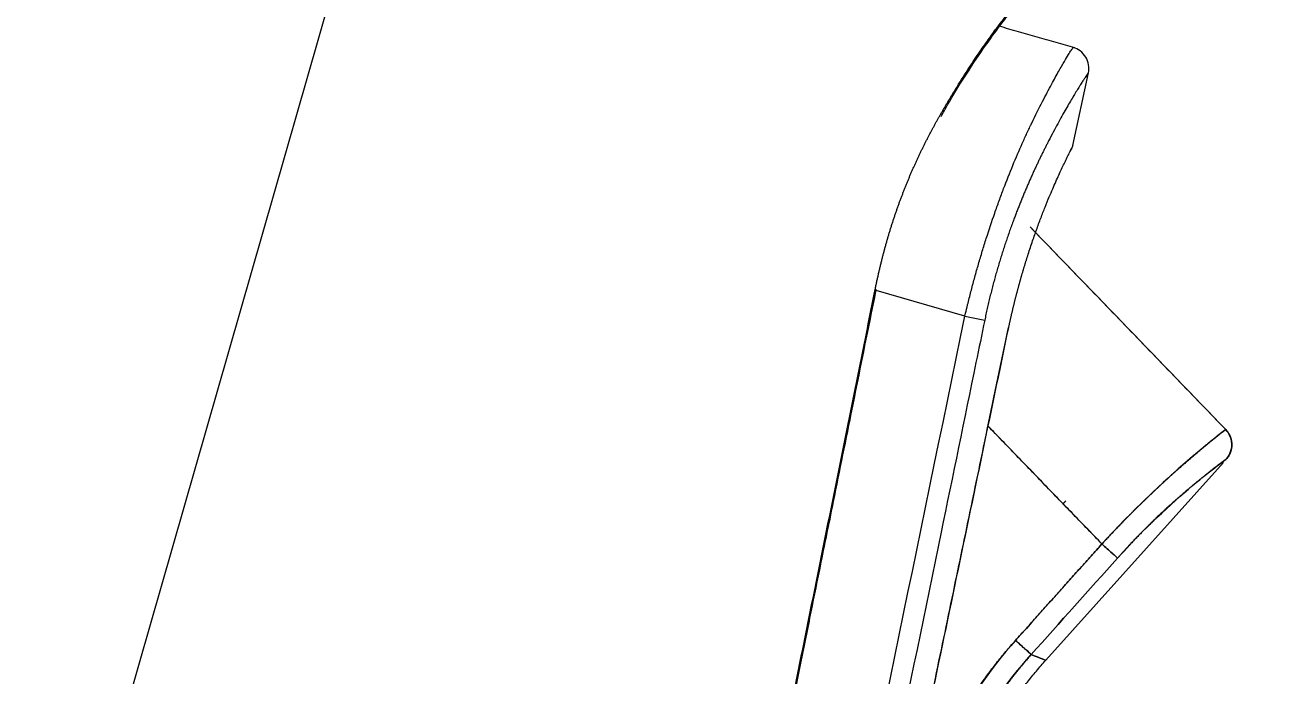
# Model space of a CAD drawing. Header units: inches. Extents: x 20229 to 21001, y -6726 to -5634.
# Drawn here: x 20671.87 to 20700.73, y -6078.4 to -6063.37 of the extents above; entities that cross this region are included whole.
import ezdxf

# ---------------------------------------------------------------- set-up
doc = ezdxf.new("R2010")
doc.units = ezdxf.units.IN
doc.header["$LTSCALE"] = 4.84
doc.header["$MEASUREMENT"] = 0
doc.header["$PDMODE"] = 3
doc.header["$PDSIZE"] = 0.3125
doc.linetypes.add('CENTERX2', pattern=[20.32, 12.7, -2.54, 2.54, -2.54])
doc.layers.get('0').update_dxf_attribs({"linetype": 'CONTINUOUS', "lineweight": 13})
doc.layers.get('Defpoints').update_dxf_attribs({"color": 3, "linetype": 'CONTINUOUS'})
doc.layers.add('CENTER', color=1, linetype='CENTERX2', lineweight=15)
doc.layers.add('DIM', color=3, linetype='CONTINUOUS', lineweight=9)
doc.styles.get("Standard").update_dxf_attribs({"font": 'txt', "width": 0.8})
doc.dimstyles.new('ISO-25', dxfattribs={"dimtxt": 2.5, "dimasz": 2.5, "dimexe": 1.25, "dimexo": 0.625, "dimtad": 1, "dimtxsty": 'Standard', "dimcen": 2.5, "dimadec": 0, "dimazin": 0, "dimtfac": 1, "dimtmove": 0, "dimatfit": 3, "dimfxl": 1, "dimarcsym": 0})
doc.dimstyles.new('ISO-25$0', dxfattribs={"dimtxt": 3, "dimasz": 3.5, "dimexe": 1.25, "dimexo": 0, "dimtad": 1, "dimdsep": 46, "dimtxsty": 'Standard', "dimblk1": 'CLOSEDBLANK', "dimcen": 1, "dimadec": 0, "dimazin": 0, "dimtfac": 1, "dimtmove": 1, "dimatfit": 3, "dimfxl": 1, "dimarcsym": 0})

# ---------------------------------------------------------------- blocks, each defined once
blk = doc.blocks.new('*D7')
at = {"layer": 'Defpoints', "color": 0, "transparency": 16777216}
for p in [(20777.165, -5936.037), (20553.58, -6314.592), (20836.664, -6314.592)]:
    blk.add_point(p, dxfattribs=at)
at = {"layer": 'DIM', "color": 0, "lineweight": -2, "transparency": 16777216}
for p, q in [((20776.54, -5936.037), (20552.33, -5936.037)), ((20836.039, -6314.592), (20552.33, -6314.592))]:
    blk.add_line(p, q, dxfattribs=at)
at = {"layer": 'DIM', "color": 0, "lineweight": -3, "transparency": 16777216}
blk.add_line((20553.58, -5944.037), (20553.58, -6306.592), dxfattribs=at)
at = {"layer": 'DIM', "color": 0, "transparency": 16777216}
for points in [[(20552.246, -5944.037), (20554.913, -5944.037), (20553.58, -5936.037)], [(20552.246, -6306.592), (20554.913, -6306.592), (20553.58, -6314.592)]]:
    blk.add_solid(points, dxfattribs=at)
at = {"layer": 'DIM', "color": 0, "transparency": 16777216, "insert": (20544.746, -6125.315), "char_height": 10, "attachment_point": 5, "rotation": 90}
blk.add_mtext('378,6', dxfattribs=at)
blk = doc.blocks.new('*D4')
at = {"layer": 'Defpoints', "color": 0, "transparency": 16777216}
for p in [(20688.588, -6028.978), (20664.841, -6111.791), (20661.157, -6124.64), (20664.841, -6135.247), (20650.946, -6185.567)]:
    blk.add_point(p, dxfattribs=at)
at = {"layer": 'DIM', "color": 0, "lineweight": -2, "transparency": 16777216}
for p, q in [((20660.985, -6125.24), (20643.804, -6185.158)), ((20664.841, -6135.872), (20664.841, -6188.115))]:
    blk.add_line(p, q, dxfattribs=at)
at = {"layer": 'DIM', "color": 0, "lineweight": -3, "transparency": 16777216}
blk.add_arc((20664.841, -6111.791), 75.073, 260.10846, 263.89154, dxfattribs=at)
at = {"layer": 'DIM', "color": 0, "transparency": 16777216}
for points in [[(20651.646, -6187.048), (20652.244, -6184.449), (20644.148, -6183.956)], [(20656.924, -6185.107), (20656.782, -6187.77), (20664.841, -6186.865)]]:
    blk.add_solid(points, dxfattribs=at)
at = {"layer": 'DIM', "color": 0, "transparency": 16777216, "insert": (20679.55, -6177.232), "char_height": 10, "attachment_point": 5, "rotation": 12.6679}
blk.add_mtext('16°', dxfattribs=at)

msp = doc.modelspace()

# ---------------------------------------------------------------- linework, layer by layer
at = {"linetype": 'Continuous'}
for p, q in [((20696.064, -6066.159), (20696.419, -6064.477)), ((20693.568, -6070.094), (20691.517, -6069.506)), ((20693.568, -6070.094), (20694.026, -6070.188)), ((20695.438, -6078.038), (20699.537, -6073.473))]:
    msp.add_line(p, q, dxfattribs=at)
msp.add_arc((20699.232, -6073.064), 0.5, 330.8434, 31.2435, dxfattribs=at)
for points, knots in [([(20691.497, -6069.478), (20691.5, -6069.464), (20691.506, -6069.434), (20691.515, -6069.391), (20691.524, -6069.347), (20691.533, -6069.304), (20691.543, -6069.26), (20691.552, -6069.217), (20691.562, -6069.174), (20691.571, -6069.131), (20691.581, -6069.088), (20691.591, -6069.046), (20691.601, -6069.003), (20691.611, -6068.961), (20691.621, -6068.919), (20691.631, -6068.876), (20691.642, -6068.834), (20691.652, -6068.792), (20691.663, -6068.751), (20691.673, -6068.709), (20691.684, -6068.667), (20691.695, -6068.626), (20691.706, -6068.585), (20691.717, -6068.544), (20691.728, -6068.503), (20691.739, -6068.462), (20691.751, -6068.421), (20691.762, -6068.38), (20691.774, -6068.34), (20691.786, -6068.299), (20691.797, -6068.259), (20691.809, -6068.219), (20691.821, -6068.179), (20691.833, -6068.139), (20691.846, -6068.099), (20691.858, -6068.059), (20691.87, -6068.02), (20691.883, -6067.98), (20691.895, -6067.941), (20691.908, -6067.902), (20691.921, -6067.863), (20691.934, -6067.824), (20691.947, -6067.785), (20691.96, -6067.746), (20691.973, -6067.708), (20691.986, -6067.669), (20691.999, -6067.631), (20692.013, -6067.593), (20692.026, -6067.555), (20692.04, -6067.517), (20692.054, -6067.479), (20692.067, -6067.441), (20692.081, -6067.404), (20692.095, -6067.366), (20692.109, -6067.329), (20692.124, -6067.292), (20692.138, -6067.255), (20692.152, -6067.218), (20692.167, -6067.181), (20692.181, -6067.144), (20692.196, -6067.108), (20692.21, -6067.071), (20692.225, -6067.035), (20692.24, -6066.998), (20692.255, -6066.962), (20692.27, -6066.926), (20692.285, -6066.89), (20692.3, -6066.855), (20692.315, -6066.819), (20692.331, -6066.783), (20692.346, -6066.748), (20692.361, -6066.713), (20692.377, -6066.678), (20692.393, -6066.642), (20692.408, -6066.608), (20692.424, -6066.573), (20692.44, -6066.538), (20692.456, -6066.503), (20692.472, -6066.469), (20692.488, -6066.434), (20692.504, -6066.4), (20692.52, -6066.366), (20692.536, -6066.332), (20692.553, -6066.298), (20692.569, -6066.264), (20692.585, -6066.231), (20692.602, -6066.197), (20692.618, -6066.164), (20692.635, -6066.13), (20692.652, -6066.097), (20692.668, -6066.064), (20692.685, -6066.031), (20692.702, -6065.998), (20692.719, -6065.965), (20692.736, -6065.933), (20692.753, -6065.9), (20692.77, -6065.868), (20692.787, -6065.835), (20692.804, -6065.803), (20692.821, -6065.771), (20692.839, -6065.739), (20692.856, -6065.707), (20692.873, -6065.675), (20692.891, -6065.643), (20692.908, -6065.612), (20692.925, -6065.58), (20692.943, -6065.549), (20692.96, -6065.518), (20692.978, -6065.486), (20692.995, -6065.455), (20693.013, -6065.424), (20693.031, -6065.394), (20693.048, -6065.363), (20693.066, -6065.332), (20693.084, -6065.302), (20693.102, -6065.271), (20693.119, -6065.241), (20693.137, -6065.211), (20693.155, -6065.181), (20693.173, -6065.151), (20693.191, -6065.121), (20693.208, -6065.091), (20693.226, -6065.061), (20693.244, -6065.031), (20693.262, -6065.002), (20693.28, -6064.972), (20693.298, -6064.943), (20693.316, -6064.914), (20693.334, -6064.885), (20693.352, -6064.856), (20693.37, -6064.827), (20693.388, -6064.798), (20693.406, -6064.769), (20693.511, -6064.601), (20693.696, -6064.312), (20693.944, -6063.945), (20694.162, -6063.636), (20694.348, -6063.386), (20694.498, -6063.193), (20694.61, -6063.056), (20694.68, -6062.975), (20694.696, -6062.957), (20694.696, -6062.957), (20694.696, -6062.957)], [0, 0, 0, 0, 0.003899, 0.007788, 0.01167, 0.015542, 0.019407, 0.023263, 0.027111, 0.030951, 0.034783, 0.038608, 0.042425, 0.046236, 0.050039, 0.053835, 0.057624, 0.061407, 0.065183, 0.068953, 0.072717, 0.076475, 0.080227, 0.083973, 0.087714, 0.09145, 0.09518, 0.098906, 0.102627, 0.106343, 0.110055, 0.113762, 0.117465, 0.121165, 0.12486, 0.128552, 0.132241, 0.135926, 0.139608, 0.143288, 0.146964, 0.150638, 0.15431, 0.157979, 0.161647, 0.165312, 0.168976, 0.172638, 0.176299, 0.179959, 0.183617, 0.187275, 0.190932, 0.194589, 0.198245, 0.201902, 0.205558, 0.209214, 0.212871, 0.216529, 0.220187, 0.223846, 0.227506, 0.231168, 0.234831, 0.238495, 0.242161, 0.245829, 0.249499, 0.253172, 0.256847, 0.260524, 0.264205, 0.267888, 0.271574, 0.275264, 0.278957, 0.282654, 0.286354, 0.290059, 0.293767, 0.29748, 0.301197, 0.304919, 0.308645, 0.312377, 0.316113, 0.319855, 0.323602, 0.327355, 0.331113, 0.334877, 0.338647, 0.342424, 0.346206, 0.349996, 0.353791, 0.357594, 0.361403, 0.36522, 0.369043, 0.372874, 0.376713, 0.380559, 0.384413, 0.388275, 0.392145, 0.396023, 0.39991, 0.403805, 0.407708, 0.411621, 0.415542, 0.419472, 0.423412, 0.427361, 0.431319, 0.435287, 0.439264, 0.443251, 0.447249, 0.451256, 0.455274, 0.459301, 0.46334, 0.467388, 0.471448, 0.475518, 0.479599, 0.483692, 0.487795, 0.49191, 0.496036, 0.500174, 0.564854, 0.627738, 0.689368, 0.750321, 0.811195, 0.872595, 0.935115, 0.999318, 1, 1, 1, 1]), ([(20693.019, -6065.488), (20693.07, -6065.394), (20693.25, -6065.069), (20693.595, -6064.514), (20694.038, -6063.849), (20694.362, -6063.409), (20694.533, -6063.189), (20694.56, -6063.15), (20694.558, -6063.152)], [0, 0, 0, 0, 0.060481, 0.217262, 0.427022, 0.687319, 0.836578, 1, 1, 1, 1]), ([(20693.568, -6070.094), (20693.574, -6070.063), (20693.591, -6069.996), (20693.605, -6069.937), (20693.607, -6069.931), (20693.61, -6069.919), (20693.614, -6069.9), (20693.625, -6069.856), (20693.659, -6069.718), (20693.691, -6069.593), (20693.743, -6069.393), (20693.77, -6069.294), (20693.825, -6069.094), (20693.853, -6068.995), (20693.896, -6068.846), (20693.91, -6068.796), (20693.94, -6068.697), (20693.985, -6068.548), (20694.031, -6068.4), (20694.125, -6068.103), (20694.191, -6067.908), (20694.274, -6067.668), (20694.291, -6067.621), (20694.324, -6067.526), (20694.375, -6067.384), (20694.427, -6067.245), (20694.532, -6066.969), (20694.674, -6066.609), (20694.819, -6066.271), (20694.929, -6066.027), (20694.983, -6065.908), (20695.047, -6065.773), (20695.079, -6065.707), (20695.094, -6065.675), (20695.102, -6065.658), (20695.106, -6065.65), (20695.108, -6065.646), (20695.109, -6065.644), (20695.11, -6065.643), (20695.11, -6065.643), (20695.11, -6065.642), (20695.11, -6065.642), (20695.2, -6065.458), (20695.283, -6065.292), (20695.435, -6064.995), (20695.505, -6064.863), (20695.629, -6064.63), (20695.685, -6064.529), (20695.784, -6064.353), (20695.827, -6064.279), (20695.901, -6064.152), (20695.933, -6064.101), (20695.985, -6064.017), (20696.006, -6063.985), (20696.038, -6063.936), (20696.049, -6063.919), (20696.061, -6063.903), (20696.063, -6063.899), (20696.066, -6063.895), (20696.067, -6063.895), (20696.068, -6063.893), (20696.068, -6063.893), (20696.068, -6063.893), (20696.068, -6063.893), (20696.068, -6063.893)], [0, 0, 0, 0, 0.015608, 0.015608, 0.017559, 0.017559, 0.019509, 0.023411, 0.031215, 0.06243, 0.06243, 0.093645, 0.093645, 0.124861, 0.124861, 0.140468, 0.140468, 0.156076, 0.187291, 0.187291, 0.249721, 0.249721, 0.265329, 0.265329, 0.280936, 0.312152, 0.312152, 0.374582, 0.437012, 0.437012, 0.468227, 0.483835, 0.491639, 0.495541, 0.497491, 0.498467, 0.498955, 0.499199, 0.49932, 0.499381, 0.499381, 0.499442, 0.499442, 0.561873, 0.561873, 0.624303, 0.624303, 0.686733, 0.686733, 0.749164, 0.749164, 0.811594, 0.811594, 0.874024, 0.874024, 0.936455, 0.936455, 0.96767, 0.96767, 0.983277, 0.983277, 0.998885, 0.998885, 1, 1, 1, 1]), ([(20696.419, -6064.477), (20696.432, -6064.415), (20696.435, -6064.292), (20696.37, -6064.109), (20696.238, -6063.965), (20696.128, -6063.911), (20696.068, -6063.893)], [0, 0, 0, 0, 0.241007, 0.5, 0.758993, 1, 1, 1, 1]), ([(20696.419, -6064.477), (20696.419, -6064.477), (20696.419, -6064.477), (20696.416, -6064.481), (20696.402, -6064.502), (20696.378, -6064.536), (20696.345, -6064.584), (20696.305, -6064.646), (20696.255, -6064.722), (20696.199, -6064.812), (20696.134, -6064.916), (20696.063, -6065.035), (20695.984, -6065.168), (20695.9, -6065.315), (20695.809, -6065.477), (20695.711, -6065.654), (20695.609, -6065.846), (20695.525, -6066.005), (20695.464, -6066.123), (20695.427, -6066.196), (20695.39, -6066.269), (20695.353, -6066.344), (20695.316, -6066.42), (20695.278, -6066.498), (20695.241, -6066.576), (20695.203, -6066.656), (20695.165, -6066.737), (20695.128, -6066.82), (20695.09, -6066.904), (20695.052, -6066.989), (20695.015, -6067.075), (20694.977, -6067.163), (20694.94, -6067.251), (20694.902, -6067.342), (20694.865, -6067.433), (20694.828, -6067.526), (20694.791, -6067.62), (20694.754, -6067.715), (20694.717, -6067.812), (20694.685, -6067.898), (20694.658, -6067.972), (20694.635, -6068.035), (20694.612, -6068.097), (20694.59, -6068.16), (20694.568, -6068.223), (20694.546, -6068.286), (20694.525, -6068.349), (20694.503, -6068.413), (20694.482, -6068.476), (20694.462, -6068.54), (20694.441, -6068.604), (20694.421, -6068.668), (20694.4, -6068.732), (20694.381, -6068.797), (20694.361, -6068.861), (20694.342, -6068.926), (20694.323, -6068.991), (20694.304, -6069.056), (20694.285, -6069.121), (20694.267, -6069.186), (20694.249, -6069.252), (20694.231, -6069.318), (20694.214, -6069.384), (20694.197, -6069.45), (20694.18, -6069.516), (20694.163, -6069.582), (20694.147, -6069.649), (20694.13, -6069.716), (20694.115, -6069.783), (20694.099, -6069.85), (20694.084, -6069.917), (20694.069, -6069.985), (20694.054, -6070.052), (20694.04, -6070.12), (20694.03, -6070.166), (20694.026, -6070.188)], [0, 0, 0, 0, 0.000145, 0.03488, 0.069041, 0.102707, 0.135962, 0.168894, 0.201592, 0.234148, 0.266652, 0.299199, 0.331879, 0.364783, 0.398, 0.431616, 0.465713, 0.50037, 0.511918, 0.52343, 0.534909, 0.54636, 0.557786, 0.569191, 0.58058, 0.591955, 0.603322, 0.614683, 0.626044, 0.637408, 0.648778, 0.660159, 0.671556, 0.682971, 0.694409, 0.705874, 0.717369, 0.728899, 0.740467, 0.752078, 0.759391, 0.76668, 0.773945, 0.781187, 0.788407, 0.795606, 0.802785, 0.809945, 0.817087, 0.824212, 0.831321, 0.838415, 0.845496, 0.852564, 0.85962, 0.866666, 0.873702, 0.88073, 0.88775, 0.894764, 0.901774, 0.908779, 0.915782, 0.922783, 0.929783, 0.936783, 0.943786, 0.950791, 0.9578, 0.964814, 0.971835, 0.978862, 0.985898, 0.992944, 1, 1, 1, 1]), ([(20694.58, -6070.362), (20694.582, -6070.352), (20694.586, -6070.332), (20694.592, -6070.303), (20694.598, -6070.273), (20694.605, -6070.244), (20694.611, -6070.214), (20694.618, -6070.185), (20694.624, -6070.155), (20694.631, -6070.126), (20694.637, -6070.097), (20694.644, -6070.067), (20694.651, -6070.038), (20694.657, -6070.009), (20694.664, -6069.98), (20694.671, -6069.951), (20694.678, -6069.922), (20694.685, -6069.893), (20694.692, -6069.864), (20694.699, -6069.835), (20694.706, -6069.806), (20694.713, -6069.777), (20694.72, -6069.748), (20694.727, -6069.719), (20694.735, -6069.69), (20694.742, -6069.661), (20694.749, -6069.633), (20694.757, -6069.604), (20694.764, -6069.575), (20694.772, -6069.547), (20694.779, -6069.518), (20694.787, -6069.49), (20694.795, -6069.461), (20694.802, -6069.433), (20694.81, -6069.404), (20694.818, -6069.376), (20694.826, -6069.347), (20694.833, -6069.319), (20694.841, -6069.291), (20694.849, -6069.262), (20694.857, -6069.234), (20694.865, -6069.206), (20694.874, -6069.178), (20694.882, -6069.15), (20694.89, -6069.122), (20694.898, -6069.094), (20694.906, -6069.066), (20694.915, -6069.038), (20694.923, -6069.01), (20694.931, -6068.982), (20694.94, -6068.954), (20694.948, -6068.926), (20694.957, -6068.898), (20694.965, -6068.87), (20694.974, -6068.843), (20694.983, -6068.815), (20694.991, -6068.787), (20695, -6068.76), (20695.009, -6068.732), (20695.048, -6068.609), (20695.118, -6068.395), (20695.22, -6068.104), (20695.322, -6067.83), (20695.421, -6067.575), (20695.513, -6067.351), (20695.595, -6067.157), (20695.669, -6066.989), (20695.738, -6066.836), (20695.803, -6066.697), (20695.862, -6066.573), (20695.923, -6066.445), (20695.982, -6066.325), (20696.029, -6066.229), (20696.058, -6066.171), (20696.065, -6066.159), (20696.065, -6066.158)], [0, 0, 0, 0, 0.004288, 0.008573, 0.012854, 0.017132, 0.021408, 0.02568, 0.029951, 0.034219, 0.038486, 0.042751, 0.047014, 0.051276, 0.055538, 0.059798, 0.064058, 0.068318, 0.072578, 0.076838, 0.081098, 0.085359, 0.089621, 0.093883, 0.098148, 0.102413, 0.106681, 0.110951, 0.115222, 0.119497, 0.123774, 0.128053, 0.132336, 0.136623, 0.140913, 0.145206, 0.149504, 0.153806, 0.158113, 0.162424, 0.16674, 0.171061, 0.175387, 0.179719, 0.184057, 0.188401, 0.192751, 0.197107, 0.20147, 0.20584, 0.210217, 0.214601, 0.218992, 0.223391, 0.227798, 0.232213, 0.236636, 0.241068, 0.245508, 0.249958, 0.300817, 0.350951, 0.400679, 0.45033, 0.500231, 0.541672, 0.582958, 0.624266, 0.665775, 0.707658, 0.750089, 0.813419, 0.875872, 0.938041, 1, 1, 1, 1]), ([(20682.471, -6113.912), (20682.623, -6113.169), (20682.926, -6111.689), (20683.378, -6109.481), (20683.825, -6107.292), (20684.268, -6105.123), (20684.707, -6102.974), (20685.141, -6100.844), (20685.571, -6098.735), (20685.996, -6096.646), (20686.418, -6094.576), (20686.834, -6092.527), (20687.247, -6090.497), (20687.655, -6088.487), (20688.059, -6086.498), (20688.458, -6084.528), (20688.853, -6082.578), (20689.244, -6080.647), (20689.63, -6078.737), (20690.012, -6076.847), (20690.39, -6074.977), (20690.763, -6073.126), (20691.132, -6071.295), (20691.376, -6070.082), (20691.497, -6069.478)], [0, 0, 0, 0, 0.050174, 0.099898, 0.149173, 0.197998, 0.246374, 0.2943, 0.341777, 0.388805, 0.435383, 0.481511, 0.527191, 0.57242, 0.617201, 0.661532, 0.705413, 0.748845, 0.791828, 0.834361, 0.876445, 0.918079, 0.959264, 1, 1, 1, 1]), ([(20682.483, -6113.914), (20682.627, -6113.211), (20682.884, -6111.956), (20683.223, -6110.302), (20683.486, -6109.017), (20683.706, -6107.941), (20683.916, -6106.915), (20684.396, -6104.569), (20685.409, -6099.614), (20687.114, -6091.251), (20688.562, -6084.12), (20689.494, -6079.521), (20689.745, -6078.28), (20689.985, -6077.092), (20690.238, -6075.842), (20690.556, -6074.272), (20690.991, -6072.114), (20691.329, -6070.439), (20691.522, -6069.483)], [0, 0, 0, 0, 0.047504, 0.084733, 0.111695, 0.134287, 0.157409, 0.181013, 0.292695, 0.49207, 0.745694, 0.774152, 0.802545, 0.829471, 0.854369, 0.886942, 0.935467, 1, 1, 1, 1]), ([(20694.026, -6070.188), (20693.959, -6070.515), (20693.891, -6070.841), (20693.556, -6072.474), (20693.287, -6073.78), (20692.277, -6078.693), (20691.534, -6082.299), (20690.79, -6085.905)], [0, 0, 0, 0, 0.062319, 0.062319, 0.311593, 0.311593, 1, 1, 1, 1]), ([(20691.299, -6086.066), (20691.423, -6085.472), (20691.638, -6084.443), (20691.916, -6083.113), (20692.131, -6082.082), (20692.318, -6081.183), (20692.507, -6080.282), (20692.696, -6079.372), (20692.897, -6078.41), (20693.108, -6077.399), (20693.324, -6076.365), (20693.536, -6075.349), (20693.788, -6074.14), (20694.135, -6072.474), (20694.413, -6071.145), (20694.576, -6070.361)], [0, 0, 0, 0, 0.113609, 0.19652, 0.254135, 0.310472, 0.368249, 0.426285, 0.48432, 0.552025, 0.619292, 0.681852, 0.7461, 0.850339, 1, 1, 1, 1]), ([(20691.304, -6086.068), (20691.529, -6084.993), (20691.974, -6082.857), (20692.638, -6079.675), (20693.293, -6076.534), (20693.939, -6073.434), (20694.367, -6071.381), (20694.58, -6070.362)], [0, 0, 0, 0, 0.205293, 0.407939, 0.607939, 0.805293, 1, 1, 1, 1]), ([(20696.732, -6075.356), (20696.738, -6075.349), (20696.752, -6075.334), (20696.773, -6075.312), (20696.793, -6075.289), (20696.814, -6075.267), (20696.835, -6075.244), (20696.856, -6075.221), (20696.877, -6075.199), (20696.898, -6075.176), (20696.92, -6075.153), (20696.941, -6075.13), (20696.963, -6075.107), (20696.985, -6075.084), (20697.007, -6075.061), (20697.029, -6075.038), (20697.051, -6075.015), (20697.073, -6074.992), (20697.095, -6074.969), (20697.118, -6074.946), (20697.14, -6074.922), (20697.163, -6074.899), (20697.185, -6074.876), (20697.208, -6074.853), (20697.231, -6074.829), (20697.254, -6074.806), (20697.277, -6074.782), (20697.3, -6074.759), (20697.323, -6074.735), (20697.347, -6074.712), (20697.37, -6074.688), (20697.393, -6074.665), (20697.417, -6074.641), (20697.44, -6074.618), (20697.464, -6074.594), (20697.488, -6074.571), (20697.512, -6074.547), (20697.535, -6074.524), (20697.559, -6074.5), (20697.583, -6074.477), (20697.607, -6074.453), (20697.631, -6074.43), (20697.655, -6074.406), (20697.68, -6074.383), (20697.704, -6074.359), (20697.728, -6074.336), (20697.752, -6074.312), (20697.776, -6074.289), (20697.801, -6074.266), (20697.825, -6074.242), (20697.849, -6074.219), (20697.874, -6074.196), (20697.898, -6074.173), (20697.922, -6074.15), (20697.947, -6074.127), (20697.971, -6074.104), (20697.996, -6074.081), (20698.02, -6074.058), (20698.044, -6074.035), (20698.069, -6074.012), (20698.093, -6073.989), (20698.117, -6073.967), (20698.142, -6073.944), (20698.166, -6073.922), (20698.19, -6073.9), (20698.215, -6073.877), (20698.239, -6073.855), (20698.263, -6073.833), (20698.287, -6073.811), (20698.311, -6073.789), (20698.335, -6073.767), (20698.359, -6073.746), (20698.383, -6073.724), (20698.407, -6073.703), (20698.43, -6073.682), (20698.454, -6073.661), (20698.478, -6073.64), (20698.501, -6073.619), (20698.524, -6073.598), (20698.548, -6073.577), (20698.571, -6073.557), (20698.594, -6073.537), (20698.617, -6073.517), (20698.64, -6073.497), (20698.663, -6073.477), (20698.685, -6073.457), (20698.731, -6073.418), (20698.796, -6073.362), (20698.878, -6073.292), (20698.955, -6073.227), (20699.025, -6073.167), (20699.09, -6073.112), (20699.15, -6073.062), (20699.205, -6073.017), (20699.255, -6072.975), (20699.3, -6072.938), (20699.341, -6072.905), (20699.377, -6072.875), (20699.41, -6072.849), (20699.439, -6072.826), (20699.465, -6072.806), (20699.487, -6072.789), (20699.507, -6072.774), (20699.524, -6072.761), (20699.539, -6072.751), (20699.551, -6072.742), (20699.561, -6072.735), (20699.57, -6072.729), (20699.576, -6072.725), (20699.582, -6072.722), (20699.586, -6072.719), (20699.588, -6072.718), (20699.59, -6072.717), (20699.591, -6072.716), (20699.591, -6072.716), (20699.591, -6072.716)], [0, 0, 0, 0, 0.004944, 0.009911, 0.014899, 0.01991, 0.024943, 0.029998, 0.035075, 0.040175, 0.045296, 0.05044, 0.055607, 0.060795, 0.066006, 0.071239, 0.076494, 0.081772, 0.087072, 0.092394, 0.097739, 0.103106, 0.108495, 0.113907, 0.119342, 0.124798, 0.130277, 0.135779, 0.141303, 0.146849, 0.152418, 0.15801, 0.163624, 0.16926, 0.174919, 0.180601, 0.186305, 0.192031, 0.197781, 0.203552, 0.209347, 0.215164, 0.221003, 0.226865, 0.23275, 0.238657, 0.244587, 0.25054, 0.256515, 0.262513, 0.268534, 0.274577, 0.280643, 0.286732, 0.292844, 0.298978, 0.305135, 0.311314, 0.317517, 0.323742, 0.32999, 0.33626, 0.342554, 0.34887, 0.355209, 0.361571, 0.367955, 0.374363, 0.380793, 0.387246, 0.393722, 0.400221, 0.406742, 0.413286, 0.419854, 0.426444, 0.433057, 0.439693, 0.446352, 0.453033, 0.459738, 0.466465, 0.473216, 0.479989, 0.486785, 0.493604, 0.500446, 0.527968, 0.554773, 0.58086, 0.60623, 0.630884, 0.65482, 0.678039, 0.700541, 0.722325, 0.743393, 0.763744, 0.783377, 0.802294, 0.820493, 0.837975, 0.85474, 0.870788, 0.886119, 0.900733, 0.91463, 0.92781, 0.940274, 0.95202, 0.963049, 0.973362, 0.982958, 0.991837, 1, 1, 1, 1]), ([(20699.591, -6072.716), (20699.591, -6072.716), (20699.591, -6072.716), (20699.591, -6072.716), (20699.59, -6072.717), (20699.589, -6072.717), (20699.588, -6072.718), (20699.586, -6072.719), (20699.584, -6072.72), (20699.582, -6072.722), (20699.578, -6072.724), (20699.575, -6072.726), (20699.571, -6072.729), (20699.566, -6072.732), (20699.56, -6072.736), (20699.554, -6072.74), (20699.547, -6072.745), (20699.539, -6072.751), (20699.53, -6072.757), (20699.521, -6072.764), (20699.51, -6072.772), (20699.498, -6072.781), (20699.486, -6072.79), (20699.472, -6072.801), (20699.457, -6072.813), (20699.44, -6072.825), (20699.423, -6072.839), (20699.404, -6072.854), (20699.383, -6072.871), (20699.362, -6072.888), (20699.338, -6072.907), (20699.313, -6072.928), (20699.286, -6072.949), (20699.258, -6072.973), (20699.227, -6072.998), (20699.195, -6073.024), (20699.161, -6073.053), (20699.125, -6073.083), (20699.087, -6073.115), (20699.047, -6073.149), (20699.005, -6073.184), (20698.961, -6073.222), (20698.914, -6073.261), (20698.866, -6073.303), (20698.814, -6073.347), (20698.761, -6073.392), (20698.71, -6073.436), (20698.664, -6073.476), (20698.622, -6073.513), (20698.579, -6073.55), (20698.536, -6073.587), (20698.493, -6073.625), (20698.45, -6073.664), (20698.406, -6073.703), (20698.362, -6073.743), (20698.318, -6073.783), (20698.274, -6073.823), (20698.229, -6073.864), (20698.185, -6073.905), (20698.14, -6073.946), (20698.095, -6073.988), (20698.05, -6074.03), (20698.005, -6074.072), (20697.96, -6074.114), (20697.915, -6074.156), (20697.87, -6074.199), (20697.825, -6074.242), (20697.78, -6074.285), (20697.736, -6074.328), (20697.691, -6074.371), (20697.646, -6074.415), (20697.602, -6074.458), (20697.558, -6074.502), (20697.514, -6074.545), (20697.47, -6074.588), (20697.426, -6074.632), (20697.383, -6074.675), (20697.34, -6074.719), (20697.297, -6074.762), (20697.254, -6074.805), (20697.212, -6074.848), (20697.17, -6074.892), (20697.128, -6074.935), (20697.087, -6074.977), (20697.046, -6075.02), (20697.005, -6075.063), (20696.965, -6075.105), (20696.925, -6075.147), (20696.886, -6075.19), (20696.846, -6075.232), (20696.808, -6075.273), (20696.769, -6075.315), (20696.744, -6075.343), (20696.732, -6075.356)], [0, 0, 0, 0, 0.005002, 0.010281, 0.015839, 0.021674, 0.027787, 0.034179, 0.040848, 0.047796, 0.055022, 0.062525, 0.070307, 0.078367, 0.086705, 0.095321, 0.104216, 0.113388, 0.122839, 0.132567, 0.142574, 0.152859, 0.163422, 0.174264, 0.185383, 0.196781, 0.208457, 0.220411, 0.232644, 0.245154, 0.257943, 0.27101, 0.284355, 0.297978, 0.311879, 0.326059, 0.340517, 0.355253, 0.370267, 0.38556, 0.40113, 0.416979, 0.433106, 0.449511, 0.466195, 0.483156, 0.500396, 0.512982, 0.52549, 0.537922, 0.550275, 0.562552, 0.574751, 0.586873, 0.598918, 0.610886, 0.622777, 0.634591, 0.646328, 0.657988, 0.669571, 0.681078, 0.692507, 0.70386, 0.715137, 0.726336, 0.737459, 0.748506, 0.759476, 0.77037, 0.781188, 0.791929, 0.802594, 0.813183, 0.823696, 0.834133, 0.844494, 0.854779, 0.864988, 0.875121, 0.885179, 0.895161, 0.905068, 0.914899, 0.924655, 0.934336, 0.943941, 0.953472, 0.962927, 0.972307, 0.981613, 0.990844, 1, 1, 1, 1]), ([(20699.591, -6072.716), (20699.591, -6072.716), (20699.252, -6072.971), (20698.163, -6073.906), (20697.426, -6074.596), (20696.732, -6075.356)], [0, 0, 0, 0, 0.5, 0.5, 1, 1, 1, 1]), ([(20699.591, -6072.716), (20699.613, -6072.739), (20699.633, -6072.763), (20699.667, -6072.815), (20699.682, -6072.843), (20699.695, -6072.874), (20699.695, -6072.876), (20699.696, -6072.879)], [0, 0, 0, 0, 0.481753, 0.481753, 0.963506, 0.963506, 1, 1, 1, 1]), ([(20699.732, -6073.055), (20699.732, -6073.055), (20699.732, -6073.055), (20699.731, -6073.023), (20699.728, -6072.992), (20699.715, -6072.931), (20699.706, -6072.901), (20699.682, -6072.843), (20699.667, -6072.815), (20699.633, -6072.763), (20699.613, -6072.739), (20699.591, -6072.716)], [0, 0, 0, 0, 0.000063, 0.000063, 0.250048, 0.250048, 0.500032, 0.500032, 0.750016, 0.750016, 1, 1, 1, 1]), ([(20699.604, -6073.398), (20699.679, -6073.313), (20699.734, -6073.187), (20699.73, -6072.925), (20699.671, -6072.798), (20699.591, -6072.716)], [0, 0, 0, 0, 0.497005, 0.497005, 1, 1, 1, 1]), ([(20697.093, -6075.681), (20697.693, -6075.012), (20698.339, -6074.415), (20699.3, -6073.611), (20699.603, -6073.397), (20699.604, -6073.398)], [0, 0, 0, 0, 0.5, 0.5, 1, 1, 1, 1]), ([(20699.604, -6073.398), (20699.604, -6073.398), (20699.604, -6073.398), (20699.603, -6073.398), (20699.603, -6073.398), (20699.602, -6073.399), (20699.601, -6073.399), (20699.6, -6073.4), (20699.598, -6073.401), (20699.596, -6073.402), (20699.595, -6073.404), (20699.592, -6073.405), (20699.59, -6073.407), (20699.587, -6073.409), (20699.585, -6073.41), (20699.582, -6073.413), (20699.578, -6073.415), (20699.575, -6073.417), (20699.571, -6073.42), (20699.567, -6073.423), (20699.563, -6073.426), (20699.559, -6073.429), (20699.554, -6073.432), (20699.55, -6073.435), (20699.545, -6073.439), (20699.539, -6073.443), (20699.534, -6073.447), (20699.528, -6073.451), (20699.523, -6073.455), (20699.516, -6073.459), (20699.51, -6073.464), (20699.504, -6073.469), (20699.497, -6073.474), (20699.49, -6073.479), (20699.483, -6073.484), (20699.476, -6073.489), (20699.468, -6073.495), (20699.461, -6073.501), (20699.453, -6073.507), (20699.444, -6073.513), (20699.436, -6073.519), (20699.427, -6073.526), (20699.419, -6073.532), (20699.41, -6073.539), (20699.401, -6073.546), (20699.391, -6073.553), (20699.382, -6073.561), (20699.372, -6073.568), (20699.362, -6073.576), (20699.352, -6073.584), (20699.341, -6073.592), (20699.33, -6073.6), (20699.32, -6073.608), (20699.309, -6073.617), (20699.297, -6073.626), (20699.286, -6073.635), (20699.274, -6073.644), (20699.262, -6073.653), (20699.25, -6073.663), (20699.238, -6073.672), (20699.226, -6073.682), (20699.213, -6073.692), (20699.2, -6073.702), (20699.187, -6073.713), (20699.174, -6073.723), (20699.16, -6073.734), (20699.147, -6073.745), (20699.133, -6073.756), (20699.119, -6073.767), (20699.105, -6073.779), (20699.09, -6073.79), (20699.076, -6073.802), (20699.061, -6073.814), (20699.046, -6073.826), (20699.03, -6073.839), (20699.015, -6073.851), (20698.999, -6073.864), (20698.984, -6073.877), (20698.968, -6073.89), (20698.951, -6073.903), (20698.935, -6073.917), (20698.918, -6073.931), (20698.902, -6073.944), (20698.885, -6073.959), (20698.868, -6073.973), (20698.85, -6073.987), (20698.827, -6074.006), (20698.799, -6074.03), (20698.765, -6074.058), (20698.731, -6074.087), (20698.697, -6074.116), (20698.663, -6074.145), (20698.628, -6074.175), (20698.593, -6074.205), (20698.558, -6074.235), (20698.523, -6074.266), (20698.487, -6074.297), (20698.451, -6074.328), (20698.415, -6074.36), (20698.379, -6074.392), (20698.343, -6074.425), (20698.306, -6074.458), (20698.269, -6074.491), (20698.232, -6074.525), (20698.195, -6074.559), (20698.158, -6074.593), (20698.121, -6074.628), (20698.083, -6074.663), (20698.045, -6074.699), (20698.007, -6074.735), (20697.969, -6074.772), (20697.931, -6074.809), (20697.892, -6074.846), (20697.854, -6074.884), (20697.815, -6074.922), (20697.776, -6074.96), (20697.737, -6074.999), (20697.698, -6075.039), (20697.659, -6075.078), (20697.619, -6075.119), (20697.579, -6075.159), (20697.54, -6075.201), (20697.5, -6075.242), (20697.46, -6075.284), (20697.419, -6075.326), (20697.379, -6075.369), (20697.339, -6075.413), (20697.298, -6075.456), (20697.257, -6075.5), (20697.217, -6075.545), (20697.176, -6075.59), (20697.134, -6075.635), (20697.107, -6075.666), (20697.093, -6075.681)], [0, 0, 0, 0, 0.006209, 0.012398, 0.018566, 0.024714, 0.030842, 0.036951, 0.043042, 0.049113, 0.055167, 0.061204, 0.067223, 0.073226, 0.079212, 0.085183, 0.091139, 0.097079, 0.103006, 0.108919, 0.114818, 0.120704, 0.126578, 0.13244, 0.13829, 0.14413, 0.149958, 0.155777, 0.161587, 0.167387, 0.173179, 0.178963, 0.184739, 0.190508, 0.196271, 0.202027, 0.207778, 0.213525, 0.219266, 0.225004, 0.230738, 0.236469, 0.242198, 0.247925, 0.253651, 0.259375, 0.265099, 0.270824, 0.276549, 0.282275, 0.288003, 0.293733, 0.299465, 0.305201, 0.310941, 0.316685, 0.322434, 0.328188, 0.333947, 0.339713, 0.345486, 0.351266, 0.357054, 0.36285, 0.368655, 0.374469, 0.380293, 0.386127, 0.391971, 0.397827, 0.403695, 0.409575, 0.415467, 0.421373, 0.427292, 0.433225, 0.439173, 0.445135, 0.451113, 0.457107, 0.463117, 0.469144, 0.475188, 0.48125, 0.48733, 0.493428, 0.499545, 0.511096, 0.522568, 0.533964, 0.545287, 0.556541, 0.567728, 0.57885, 0.589913, 0.600917, 0.611868, 0.622768, 0.63362, 0.644428, 0.655195, 0.665926, 0.676622, 0.687289, 0.697928, 0.708546, 0.719143, 0.729726, 0.740296, 0.750858, 0.761416, 0.771973, 0.782533, 0.7931, 0.803678, 0.814269, 0.824879, 0.83551, 0.846166, 0.856852, 0.86757, 0.878324, 0.889118, 0.899955, 0.910839, 0.921773, 0.932761, 0.943806, 0.954911, 0.96608, 0.977316, 0.988621, 1, 1, 1, 1]), ([(20699.699, -6073.241), (20699.688, -6073.27), (20699.675, -6073.297), (20699.643, -6073.349), (20699.625, -6073.374), (20699.604, -6073.398)], [0, 0, 0, 0, 0.490575, 0.490575, 1, 1, 1, 1]), ([(20699.604, -6073.398), (20699.625, -6073.374), (20699.643, -6073.349), (20699.667, -6073.311), (20699.673, -6073.299), (20699.679, -6073.287)], [0, 0, 0, 0, 0.699852, 0.699852, 1, 1, 1, 1]), ([(20695.832, -6074.432), (20695.838, -6074.426), (20695.848, -6074.414), (20695.864, -6074.396), (20695.88, -6074.379), (20695.892, -6074.365), (20695.899, -6074.358), (20695.901, -6074.356)], [0, 0, 0, 0, 0.234024, 0.467008, 0.698979, 0.929966, 1, 1, 1, 1]), ([(20695.901, -6074.356), (20695.898, -6074.359), (20695.885, -6074.373), (20695.862, -6074.398), (20695.842, -6074.421), (20695.832, -6074.432)], [0, 0, 0, 0, 0.122429, 0.55942, 1, 1, 1, 1]), ([(20695.901, -6074.356), (20695.897, -6074.361), (20695.883, -6074.375), (20695.86, -6074.401), (20695.842, -6074.421), (20695.832, -6074.432)], [0, 0, 0, 0, 0.176814, 0.591123, 1, 1, 1, 1]), ([(20697.093, -6075.681), (20697.085, -6075.674), (20697.07, -6075.66), (20697.027, -6075.621), (20696.999, -6075.596), (20696.933, -6075.537), (20696.896, -6075.504), (20696.816, -6075.432), (20696.774, -6075.394), (20696.732, -6075.356)], [0, 0, 0, 0, 0.25, 0.25, 0.5, 0.5, 0.75, 0.75, 1, 1, 1, 1]), ([(20696.732, -6075.356), (20696.81, -6075.427), (20696.899, -6075.507), (20697.035, -6075.628), (20697.078, -6075.667), (20697.093, -6075.681)], [0, 0, 0, 0, 0.502996, 0.502996, 1, 1, 1, 1]), ([(20694.738, -6077.582), (20694.78, -6077.62), (20694.823, -6077.658), (20694.902, -6077.73), (20694.94, -6077.763), (20695.005, -6077.822), (20695.033, -6077.847), (20695.076, -6077.886), (20695.092, -6077.9), (20695.1, -6077.907)], [0, 0, 0, 0, 0.25, 0.25, 0.5, 0.5, 0.75, 0.75, 1, 1, 1, 1]), ([(20695.1, -6077.907), (20695.085, -6077.894), (20695.04, -6077.853), (20694.903, -6077.73), (20694.816, -6077.652), (20694.738, -6077.582)], [0, 0, 0, 0, 0.503709, 0.503709, 1, 1, 1, 1]), ([(20695.1, -6077.907), (20695.089, -6077.919), (20695.067, -6077.943), (20695.035, -6077.98), (20695.003, -6078.017), (20694.971, -6078.054), (20694.939, -6078.091), (20694.907, -6078.128), (20694.876, -6078.165), (20694.845, -6078.203), (20694.814, -6078.24), (20694.783, -6078.278), (20694.753, -6078.316), (20694.722, -6078.354), (20694.692, -6078.392), (20694.662, -6078.431), (20694.632, -6078.469), (20694.602, -6078.508), (20694.573, -6078.547), (20694.544, -6078.586), (20694.515, -6078.625), (20694.486, -6078.664), (20694.457, -6078.704), (20694.429, -6078.743), (20694.4, -6078.783), (20694.372, -6078.823), (20694.344, -6078.863), (20694.317, -6078.903), (20694.289, -6078.943), (20694.262, -6078.983), (20694.235, -6079.024), (20694.208, -6079.064), (20694.181, -6079.105), (20694.155, -6079.146), (20694.129, -6079.187), (20694.103, -6079.228), (20694.077, -6079.269), (20694.052, -6079.31), (20694.026, -6079.352), (20694.001, -6079.393), (20693.976, -6079.435), (20693.951, -6079.477), (20693.927, -6079.518), (20693.903, -6079.56), (20693.879, -6079.603), (20693.855, -6079.645), (20693.831, -6079.687), (20693.808, -6079.729), (20693.784, -6079.772), (20693.761, -6079.814), (20693.739, -6079.857), (20693.716, -6079.9), (20693.694, -6079.943), (20693.672, -6079.986), (20693.65, -6080.029), (20693.628, -6080.072), (20693.607, -6080.115), (20693.586, -6080.159), (20693.565, -6080.202), (20693.544, -6080.245), (20693.523, -6080.289), (20693.503, -6080.333), (20693.483, -6080.376), (20693.463, -6080.42), (20693.443, -6080.464), (20693.424, -6080.508), (20693.405, -6080.552), (20693.386, -6080.596), (20693.367, -6080.64), (20693.349, -6080.685), (20693.33, -6080.729), (20693.312, -6080.773), (20693.294, -6080.818), (20693.277, -6080.862), (20693.26, -6080.907), (20693.242, -6080.951), (20693.226, -6080.996), (20693.209, -6081.041), (20693.192, -6081.085), (20693.176, -6081.13), (20693.16, -6081.175), (20693.144, -6081.22), (20693.129, -6081.265), (20693.114, -6081.31), (20693.099, -6081.355), (20693.084, -6081.4), (20693.069, -6081.445), (20693.055, -6081.49), (20693.041, -6081.536), (20693.027, -6081.581), (20693.013, -6081.626), (20693, -6081.671), (20692.986, -6081.717), (20692.973, -6081.762), (20692.961, -6081.807), (20692.948, -6081.853), (20692.936, -6081.898), (20692.924, -6081.944), (20692.912, -6081.989), (20692.9, -6082.035), (20692.889, -6082.08), (20692.878, -6082.126), (20692.867, -6082.171), (20692.856, -6082.217), (20692.845, -6082.263), (20692.835, -6082.308), (20692.825, -6082.354), (20692.815, -6082.399), (20692.809, -6082.43), (20692.806, -6082.445)], [0, 0, 0, 0, 0.009478, 0.018957, 0.028436, 0.037916, 0.047396, 0.056876, 0.066356, 0.075836, 0.085316, 0.094796, 0.104276, 0.113755, 0.123234, 0.132712, 0.14219, 0.151667, 0.161143, 0.170618, 0.180093, 0.189566, 0.199038, 0.208509, 0.217979, 0.227447, 0.236913, 0.246378, 0.255842, 0.265303, 0.274763, 0.284221, 0.293676, 0.30313, 0.312581, 0.322031, 0.331477, 0.340921, 0.350363, 0.359802, 0.369238, 0.378672, 0.388102, 0.39753, 0.406954, 0.416376, 0.425794, 0.435208, 0.44462, 0.454027, 0.463432, 0.472832, 0.482229, 0.491622, 0.501011, 0.510396, 0.519776, 0.529153, 0.538525, 0.547893, 0.557257, 0.566616, 0.575971, 0.585321, 0.594666, 0.604006, 0.613341, 0.622672, 0.631997, 0.641317, 0.650632, 0.659942, 0.669246, 0.678545, 0.687838, 0.697126, 0.706408, 0.715684, 0.724954, 0.734219, 0.743477, 0.75273, 0.761976, 0.771216, 0.78045, 0.789677, 0.798898, 0.808113, 0.817321, 0.826522, 0.835717, 0.844905, 0.854086, 0.86326, 0.872427, 0.881587, 0.89074, 0.899886, 0.909025, 0.918156, 0.92728, 0.936397, 0.945506, 0.954608, 0.963702, 0.972788, 0.981866, 0.990937, 1, 1, 1, 1]), ([(20695.1, -6077.907), (20695.104, -6077.909), (20695.112, -6077.912), (20695.124, -6077.917), (20695.136, -6077.921), (20695.148, -6077.926), (20695.16, -6077.93), (20695.171, -6077.935), (20695.182, -6077.939), (20695.193, -6077.943), (20695.204, -6077.947), (20695.214, -6077.951), (20695.224, -6077.955), (20695.234, -6077.959), (20695.244, -6077.963), (20695.254, -6077.967), (20695.263, -6077.97), (20695.272, -6077.974), (20695.28, -6077.977), (20695.289, -6077.98), (20695.297, -6077.983), (20695.305, -6077.987), (20695.313, -6077.99), (20695.321, -6077.993), (20695.328, -6077.995), (20695.335, -6077.998), (20695.342, -6078.001), (20695.349, -6078.003), (20695.355, -6078.006), (20695.361, -6078.008), (20695.367, -6078.01), (20695.373, -6078.013), (20695.378, -6078.015), (20695.383, -6078.017), (20695.388, -6078.019), (20695.393, -6078.021), (20695.398, -6078.022), (20695.402, -6078.024), (20695.406, -6078.026), (20695.41, -6078.027), (20695.413, -6078.028), (20695.417, -6078.03), (20695.42, -6078.031), (20695.423, -6078.032), (20695.425, -6078.033), (20695.428, -6078.034), (20695.43, -6078.035), (20695.432, -6078.035), (20695.433, -6078.036), (20695.435, -6078.037), (20695.436, -6078.037), (20695.437, -6078.037), (20695.438, -6078.038), (20695.438, -6078.038), (20695.438, -6078.038), (20695.438, -6078.038), (20695.438, -6078.038)], [0, 0, 0, 0, 0.018747, 0.037491, 0.056231, 0.07497, 0.093705, 0.112437, 0.131167, 0.149895, 0.168619, 0.187342, 0.206062, 0.224779, 0.243494, 0.262207, 0.280918, 0.299626, 0.318332, 0.337037, 0.355739, 0.374439, 0.393138, 0.411834, 0.430529, 0.449222, 0.467914, 0.486604, 0.505292, 0.523979, 0.542664, 0.561348, 0.580031, 0.598713, 0.617393, 0.636072, 0.65475, 0.673427, 0.692103, 0.710778, 0.729452, 0.748125, 0.766798, 0.78547, 0.804141, 0.822812, 0.841482, 0.860152, 0.878821, 0.89749, 0.916158, 0.934826, 0.953495, 0.972162, 0.99083, 1, 1, 1, 1])]:
    msp.add_open_spline(points, degree=3, knots=knots, dxfattribs=at)
for points, degree in [([(20696.109, -6063.905), (20694.367, -6063.405)], 1), ([(20696.019, -6066.266), (20696.065, -6066.158)], 1), ([(20699.591, -6072.716), (20698.085, -6071.156), (20696.579, -6069.597), (20695.073, -6068.037)], 3), ([(20695.073, -6068.037), (20696.579, -6069.597), (20698.085, -6071.156), (20699.591, -6072.716)], 3), ([(20695.073, -6068.037), (20699.591, -6072.716)], 1), ([(20690.328, -6085.81), (20691.41, -6080.572), (20692.49, -6075.333), (20693.568, -6070.094)], 3), ([(20696.732, -6075.356), (20694.102, -6072.633)], 1), ([(20694.102, -6072.633), (20694.979, -6073.541), (20695.855, -6074.449), (20696.732, -6075.356)], 3), ([(20699.591, -6072.716), (20699.591, -6072.716), (20699.591, -6072.716), (20699.591, -6072.716)], 3), ([(20699.604, -6073.398), (20699.604, -6073.398), (20699.604, -6073.398), (20699.604, -6073.398)], 3), ([(20699.604, -6073.398), (20699.604, -6073.398), (20699.604, -6073.398), (20699.604, -6073.398)], 3), ([(20694.738, -6077.582), (20696.732, -6075.356)], 1), ([(20696.732, -6075.356), (20696.067, -6076.098), (20695.402, -6076.84), (20694.738, -6077.582)], 3), ([(20695.1, -6077.907), (20695.764, -6077.165), (20696.429, -6076.423), (20697.093, -6075.681)], 3), ([(20697.093, -6075.681), (20696.429, -6076.423), (20695.764, -6077.165), (20695.1, -6077.907)], 3), ([(20692.329, -6082.346), (20692.895, -6079.639), (20694.738, -6077.582)], 2), ([(20694.738, -6077.582), (20693.524, -6078.937), (20692.697, -6080.585), (20692.329, -6082.346)], 3), ([(20692.806, -6082.445), (20693.155, -6080.766), (20693.943, -6079.197), (20695.1, -6077.907)], 3), ([(20693.093, -6082.651), (20693.657, -6080.036), (20695.436, -6078.037)], 2)]:
    msp.add_open_spline(points, degree=degree, dxfattribs=at)
for points, weights in [([(20691.497, -6069.478), (20691.514, -6069.481), (20691.522, -6069.483)], [1, 0.936804575519, 0.890208961381]), ([(20699.688, -6072.86), (20699.773, -6073.048), (20699.699, -6073.241)], [0.901749275374, 0.831896014812, 0.898273478081])]:
    msp.add_rational_spline(points, weights, degree=2, dxfattribs=at)
at = {"layer": 'CENTER'}
msp.add_line((20688.588, -6028.978), (20661.157, -6124.64), dxfattribs=at)

# ---------------------------------------------------------------- dimensions: what is measured, and where the dimension line sits
at = {"layer": 'DIM'}
dim = msp.add_linear_dim(base=(20553.58, -6314.592), p1=(20777.165, -5936.037), p2=(20836.664, -6314.592), angle=90, dimstyle='ISO-25$0', override={"dimtxt": 10, "dimasz": 8, "dimexo": 0.625, "dimgap": 3, "dimdec": 1, "dimdsep": 44, "dimcen": 2.5, "dimtmove": 0, "dimfxl": 1.25, "dimlwd": 65533}, dxfattribs=at)
dim.commit()
dim.dimension.update_dxf_attribs({"geometry": '*D7', "text_midpoint": (20544.746, -6125.315)})
dim = msp.add_angular_dim_2l(base=(20650.946, -6185.567), line1=((20664.841, -6111.791), (20664.841, -6135.247)), line2=((20688.588, -6028.978), (20661.157, -6124.64)), dimstyle='ISO-25', override={"dimtxt": 10, "dimasz": 8, "dimgap": 3, "dimdec": 1, "dimfxl": 1.25, "dimlwd": 65533}, dxfattribs=at)
dim.commit()
dim.dimension.update_dxf_attribs({"geometry": '*D4', "text_midpoint": (20681.305, -6185.037), "dimtype": 130})

doc.saveas('drawing.dxf')
